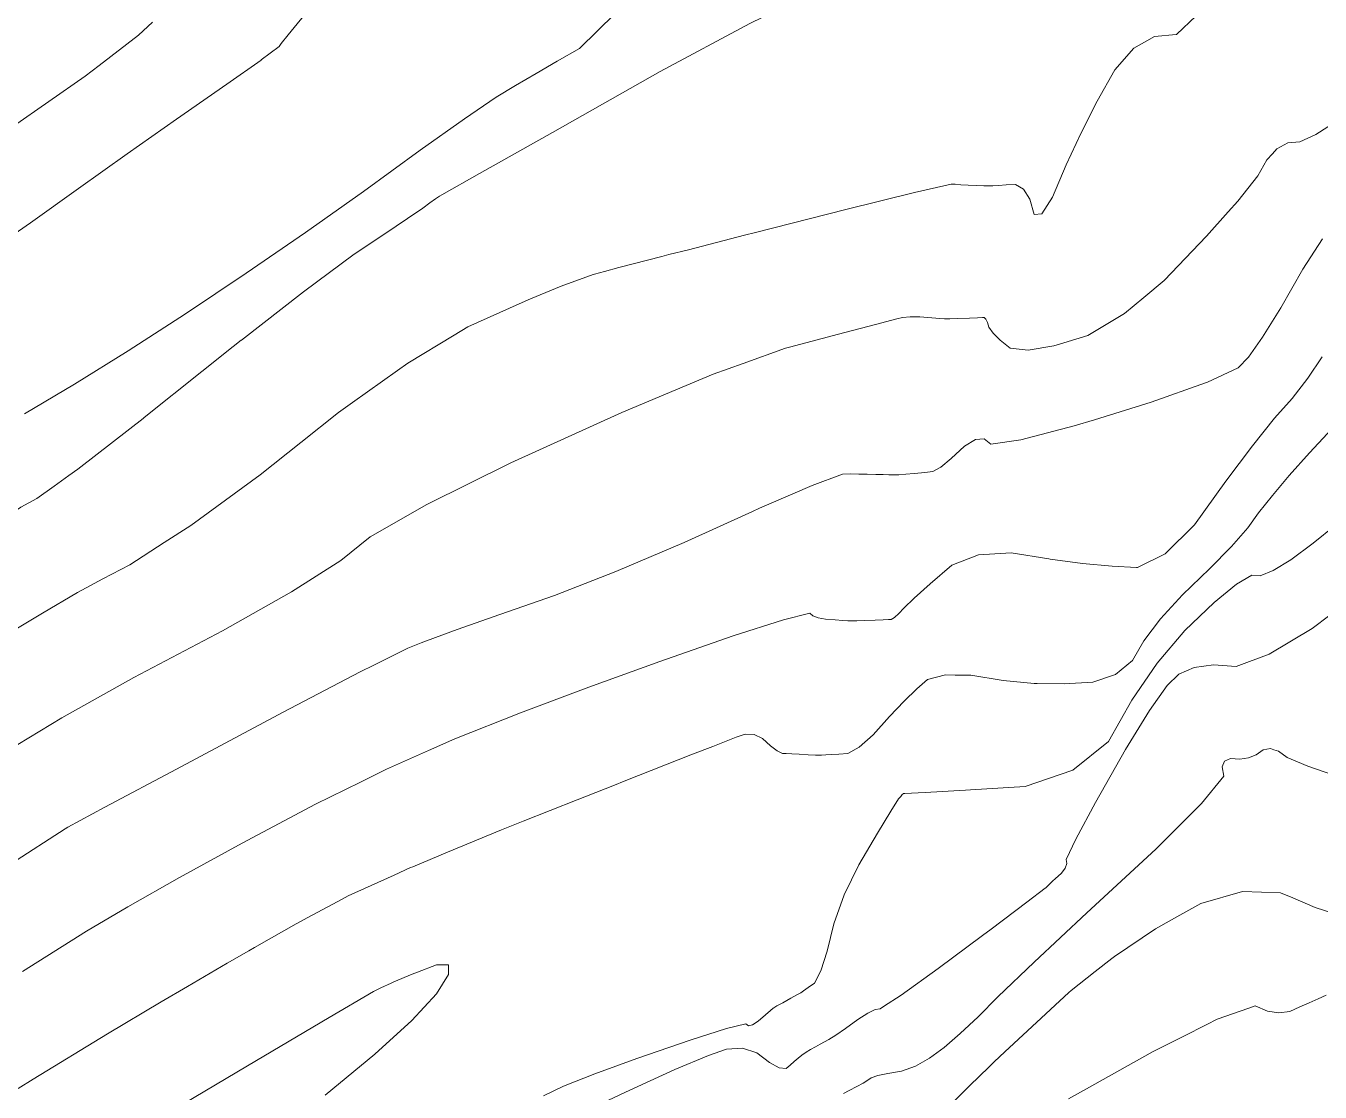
# Model space of a CAD drawing. Header units: inches. Extents: x 1337389 to 1347141, y 407035 to 414577.
# Drawn here: x 1338863.6 to 1339281.9, y 407414.5 to 407759.3 of the extents above; entities that cross this region are included whole.
import ezdxf

# ---------------------------------------------------------------- set-up
doc = ezdxf.new("R2010")
doc.units = ezdxf.units.IN
doc.header["$MEASUREMENT"] = 0
doc.layers.add('Topo', color=7, linetype='Continuous', lineweight=15, true_color=0x459900)

msp = doc.modelspace()

# ---------------------------------------------------------------- linework, layer by layer
at = {"layer": 'Topo'}
for p, q in [((1338933.2448, 407657.6579, 1045), (1338933.3481, 407657.738, 1045)), ((1338901.8491, 407632.684, 1045), (1338920.545, 407647.5851, 1045)), ((1338983.7221, 407647.904, 1050), (1338969.202, 407637.5549, 1050)), ((1338872.7209, 407610.473, 1045), (1338877.5371, 407613.972, 1045)), ((1338894.3571, 407583.5998, 1050), (1338888.4511, 407580.4821, 1050)), ((1339041.768, 407509.0791, 1070), (1339024.31, 407502.1692, 1070)), ((1338987.9781, 407487.1508, 1070), (1338982.6939, 407484.7561, 1070)), ((1339242.365, 407475.0421, 1090), (1339235.607, 407471.239, 1090)), ((1338935.6999, 407460.2702, 1070), (1338928.7009, 407456.199, 1070)), ((1339209.1899, 407453.5171, 1090), (1339201.4762, 407447.3769, 1090)), ((1339245.2821, 407436.426, 1095), (1339237.6021, 407432.584, 1095)), ((1339205.446, 407415.0979, 1095), (1339200.6138, 407412.3789, 1095))]:
    msp.add_line(p, q, dxfattribs=at)
for points, elevation in [([(1339248.8508, 407779.1471), (1339247.3611, 407773.9771), (1339241.773, 407762.5869), (1339235.423, 407756.5589), (1339235.3459, 407756.552)], 1050), ([(1338966.7359, 407775.999), (1338963.0221, 407772.9181), (1338957.8389, 407767.6611), (1338952.305, 407761.154), (1338948.407, 407756.496), (1338946.1449, 407753.6861), (1338945.52, 407752.724), (1338939.6811, 407748.3191), (1338939.6181, 407748.275)], 1035), ([(1338933.3481, 407657.738), (1338953.3881, 407673.331), (1338969.7091, 407685.477), (1338979.624, 407692.0851), (1338987.007, 407697.0549), (1338991.8601, 407700.3872), (1338994.1808, 407702.0811), (1338995.9938, 407703.3711), (1338997.2969, 407704.257), (1338998.091, 407704.7391), (1339010.2459, 407711.6192), (1339033.761, 407724.896), (1339068.6369, 407744.5719), (1339097.599, 407760.081), (1339117.7538, 407769.9999)], 1045), ([(1339054.019, 407763.294), (1339042.577, 407752.0329), (1339035.373, 407747.969), (1339028.483, 407743.9921), (1339021.906, 407740.1029), (1339015.643, 407736.3011), (1339005.3649, 407729.3131), (1338991.0702, 407719.1391), (1338972.76, 407705.7789), (1338954.0101, 407692.511), (1338934.82, 407679.336), (1338915.19, 407666.2521), (1338896.699, 407654.3072), (1338879.348, 407643.501), (1338863.1361, 407633.834)], 1040), ([(1338887.3102, 407746.514), (1338900.053, 407756.3431), (1338904.522, 407760.529)], 1030), ([(1339235.3459, 407756.552), (1339228.3111, 407755.8909), (1339221.681, 407752.081), (1339215.5341, 407745.1301), (1339209.87, 407735.036), (1339204.6249, 407724.7999), (1339199.7981, 407714.4221), (1339195.391, 407703.901), (1339191.9601, 407698.5411), (1339189.506, 407698.3398), (1339188.0289, 407703.2999), (1339186.0209, 407706.545), (1339183.485, 407708.0751), (1339180.4181, 407707.889), (1339177.9679, 407707.7509), (1339176.1321, 407707.6621), (1339174.9131, 407707.621), (1339173.1679, 407707.6391), (1339170.8979, 407707.7189), (1339168.103, 407707.8579), (1339165.788, 407707.9859), (1339163.955, 407708.102), (1339162.6031, 407708.2078), (1339150.803, 407705.496), (1339128.5572, 407699.9661), (1339099.3869, 407692.5169)], 1050), ([(1338845.592, 407717.1443), (1338859.2781, 407726.709), (1338882.7961, 407743.032), (1338887.3102, 407746.514)], 1030), ([(1338939.6181, 407748.275), (1338928.6259, 407740.4698), (1338912.3562, 407729.1771), (1338896.351, 407717.952), (1338880.6101, 407706.795), (1338865.1342, 407695.7042), (1338851.9949, 407686.59)], 1035), ([(1339266.482, 407718.0009), (1339267.8752, 407719.5341), (1339271.432, 407721.488), (1339275.3288, 407721.8539), (1339280.5461, 407724.174), (1339287.0851, 407728.449), (1339294.944, 407734.6791), (1339303.1402, 407738.8611), (1339311.6751, 407740.994), (1339320.5472, 407741.079), (1339327.3531, 407740.705), (1339332.0939, 407739.8721), (1339334.7679, 407738.5811), (1339338.259, 407737.7229), (1339342.5648, 407737.2962), (1339347.6879, 407737.3011), (1339352.3569, 407736.6909), (1339356.5709, 407735.467), (1339356.9649, 407735.2741)], 1055), ([(1339252.202, 407699.2038), (1339255.2882, 407702.6529), (1339261.7769, 407710.8622), (1339264.656, 407715.992), (1339266.482, 407718.0009)], 1055), ([(1339224.961, 407671.5431), (1339231.4801, 407676.9979), (1339245.1888, 407691.365), (1339252.202, 407699.2038)], 1055), ([(1339099.3869, 407692.5169), (1339095.864, 407691.6181), (1339077.728, 407686.9699)], 1050), ([(1339077.728, 407686.9699), (1339071.4409, 407685.3589), (1339069.1761, 407684.7738)], 1050), ([(1339282.6079, 407690.4789), (1339276.283, 407680.697), (1339269.155, 407668.211), (1339263.294, 407658.727), (1339258.7029, 407652.244), (1339255.38, 407648.7612), (1339245.4339, 407644.1401)], 1060), ([(1339069.1761, 407684.7738), (1339055.2871, 407681.1872), (1339050.5691, 407679.9409)], 1050), ([(1339046.991, 407678.9561), (1339036.639, 407675.211), (1339026.6671, 407671.0421)], 1050), ([(1339050.5691, 407679.9409), (1339047.4021, 407679.104), (1339046.991, 407678.9561)], 1050), ([(1339026.6671, 407671.0421), (1339022.998, 407669.5078), (1339006.4781, 407661.9939), (1339002.0539, 407659.3249)], 1050), ([(1339199.086, 407656.869), (1339206.8181, 407659.2541), (1339218.6891, 407666.2952), (1339224.961, 407671.5431)], 1055), ([(1339110.4409, 407655.4681), (1339126.2431, 407659.6429), (1339138.242, 407662.8071), (1339145.132, 407664.6171), (1339146.913, 407665.0719), (1339149.3781, 407665.2751), (1339152.5268, 407665.2281), (1339156.3599, 407664.929), (1339159.0139, 407664.7251), (1339160.4879, 407664.6149), (1339160.7822, 407664.6011), (1339162.2221, 407664.6331), (1339164.8101, 407664.712), (1339168.5439, 407664.839), (1339171.21, 407664.934), (1339172.8089, 407664.9979), (1339173.3408, 407665.0299), (1339173.8539, 407664.519), (1339174.3491, 407663.464), (1339174.8251, 407661.866), (1339176.21, 407659.9369), (1339178.505, 407657.6782), (1339181.7091, 407655.0879), (1339187.4962, 407654.4882), (1339195.8651, 407655.8758), (1339199.086, 407656.869)], 1055), ([(1338920.545, 407647.5851), (1338930.659, 407655.6461), (1338933.2448, 407657.6579)], 1045), ([(1339002.0539, 407659.3249), (1338987.038, 407650.2679), (1338983.7221, 407647.904)], 1050), ([(1339355.5211, 407659.603), (1339341.409, 407655.5889), (1339320.2131, 407648.4669), (1339304.5121, 407642.291), (1339294.3081, 407637.063), (1339289.6, 407632.7811), (1339284.299, 407627.5081), (1339278.4069, 407621.244), (1339271.922, 407613.9872), (1339266.4369, 407607.5322), (1339261.9531, 407601.877), (1339258.4699, 407597.0229), (1339253.2098, 407590.9799), (1339246.173, 407583.7461), (1339237.3599, 407575.323), (1339230.2762, 407567.57), (1339224.9201, 407560.486), (1339221.2931, 407554.0721), (1339215.7849, 407549.611), (1339208.3951, 407547.103), (1339199.123, 407546.5479), (1339190.3949, 407546.721)], 1070), ([(1339095.4749, 407650.182), (1339109.1349, 407655.1229), (1339110.4409, 407655.4681)], 1055), ([(1338730.8759, 407440.3319), (1338753.848, 407456.2781), (1338793.2309, 407481.914), (1338823.6229, 407501.883), (1338845.022, 407516.186), (1338857.4301, 407524.8221), (1338875.2571, 407535.6229), (1338898.5027, 407548.5892), (1338927.1691, 407563.7209), (1338949.464, 407576.3458), (1338965.387, 407586.465), (1338974.9389, 407594.078), (1338993.2549, 407604.588), (1339020.3359, 407617.995), (1339056.1811, 407634.2989), (1339085.781, 407646.6749), (1339095.4749, 407650.182)], 1055), ([(1339222.5521, 407584.2309), (1339222.8848, 407584.2151), (1339231.763, 407588.6588), (1339241.2722, 407597.9452), (1339251.411, 407612.073), (1339260.0463, 407623.59), (1339267.1771, 407632.4969), (1339272.8041, 407638.7941), (1339277.9421, 407645.4191), (1339282.5899, 407652.373)], 1065), ([(1339245.4339, 407644.1401), (1339244.8909, 407643.888), (1339227.2369, 407637.6251), (1339208.9422, 407631.9829)], 1060), ([(1338969.202, 407637.5549), (1338964.6761, 407634.3291), (1338952.468, 407624.5991)], 1050), ([(1338897.176, 407629.0551), (1338901.523, 407632.4239), (1338901.8491, 407632.684)], 1045), ([(1338877.5371, 407613.972), (1338880.372, 407616.031), (1338897.176, 407629.0551)], 1045), ([(1339208.9422, 407631.9829), (1339202.4169, 407629.9711), (1339185.161, 407625.4411), (1339175.4681, 407624.0368), (1339173.3399, 407625.757), (1339170.5009, 407625.5571), (1339166.952, 407623.4361), (1339162.6929, 407619.3941), (1339159.288, 407616.648), (1339156.7349, 407615.196), (1339155.0349, 407615.0379), (1339153.0089, 407614.8449), (1339150.658, 407614.615), (1339147.9809, 407614.3492), (1339145.7311, 407614.188), (1339143.9089, 407614.132), (1339142.5129, 407614.1809), (1339140.6459, 407614.239), (1339138.3089, 407614.3071), (1339135.5, 407614.385), (1339132.769, 407614.4279), (1339130.114, 407614.4359), (1339127.537, 407614.4089), (1339117.7249, 407610.709), (1339104.4739, 407604.979)], 1060), ([(1338952.468, 407624.5991), (1338939.3931, 407614.1781), (1338916.8969, 407597.7659), (1338908.3479, 407592.2701)], 1050), ([(1339168.906, 407512.3321), (1339186.579, 407513.3901), (1339201.9982, 407518.623), (1339213.4909, 407527.9309), (1339221.0591, 407541.3141), (1339229.27, 407553.2621), (1339238.1241, 407563.7739), (1339247.6219, 407572.8521), (1339254.859, 407578.838), (1339259.8359, 407581.7318), (1339262.5532, 407581.534), (1339266.752, 407583.1949), (1339272.4341, 407586.7148), (1339279.5982, 407592.094), (1339286.8219, 407597.9059), (1339294.1051, 407604.1511), (1339301.4491, 407610.829), (1339309.7149, 407616.413), (1339318.9051, 407620.9049), (1339329.0178, 407624.3027), (1339333.18, 407624.402)], 1075), ([(1338852.363, 407597.3479), (1338862.029, 407603.7341), (1338867.2079, 407606.467), (1338872.7209, 407610.473)], 1045), ([(1339104.4739, 407604.979), (1339100.6778, 407603.337), (1339098.429, 407602.3138)], 1060), ([(1339098.429, 407602.3138), (1339076.395, 407592.2929), (1339054.3151, 407582.8859), (1339034.4369, 407575.1161), (1339016.7611, 407568.9831), (1339002.9801, 407564.104), (1338993.0939, 407560.479), (1338991.3969, 407559.807)], 1060), ([(1338908.3479, 407592.2701), (1338897.1881, 407585.0939), (1338894.3571, 407583.5998)], 1050), ([(1338993.781, 407525.0021), (1339002.2069, 407528.7529), (1339023.4509, 407537.162), (1339045.5381, 407545.5182), (1339068.4701, 407553.8199), (1339092.2449, 407562.0691), (1339108.4204, 407567.2741), (1339116.9951, 407569.4339), (1339117.969, 407568.5509), (1339119.658, 407567.892), (1339122.0622, 407567.4571), (1339125.1799, 407567.2468), (1339127.5951, 407567.09), (1339129.308, 407566.9849), (1339130.319, 407566.9331), (1339132.1201, 407566.948), (1339134.7122, 407567.03), (1339138.0941, 407567.178), (1339140.6403, 407567.2939), (1339142.35, 407567.3771), (1339143.2241, 407567.4288), (1339144.344, 407568.0651), (1339145.712, 407569.2859), (1339147.3271, 407571.091), (1339150.72, 407574.296), (1339155.8889, 407578.8989), (1339162.8359, 407584.903), (1339171.5341, 407588.2499), (1339181.9841, 407588.94), (1339194.187, 407586.9739), (1339194.6309, 407586.9152)], 1065), ([(1339194.6309, 407586.9152), (1339205.0709, 407585.5308), (1339214.6371, 407584.6111), (1339222.5521, 407584.2309)], 1065), ([(1339312.3011, 407587.0028), (1339308.5691, 407585.367), (1339296.4009, 407577.3589), (1339279.2881, 407564.5099), (1339265.4139, 407556.1228), (1339254.7789, 407552.198), (1339247.3831, 407552.7371), (1339241.1989, 407551.8979), (1339236.227, 407549.681), (1339232.466, 407546.0869), (1339226.7241, 407537.97), (1339219.0011, 407525.331), (1339209.2959, 407508.1689), (1339202.896, 407496.3028), (1339199.7991, 407489.7328), (1339200.008, 407488.459), (1339199.4921, 407487.005), (1339198.2521, 407485.372), (1339196.288, 407483.561), (1339195.5349, 407482.857)], 1080), ([(1338888.4511, 407580.4821), (1338880.2659, 407576.161), (1338868.977, 407569.383)], 1050), ([(1338868.977, 407569.383), (1338860.4271, 407564.2499)], 1050), ([(1338991.3969, 407559.807), (1338987.1031, 407558.1069), (1338976.056, 407552.605)], 1060), ([(1338976.056, 407552.605), (1338971.6491, 407550.4101), (1338946.7321, 407537.3859), (1338912.3521, 407519.036), (1338889.163, 407506.6429), (1338877.1633, 407500.2061), (1338876.3531, 407499.725), (1338858.999, 407488.457)], 1060), ([(1339163.9151, 407549.4259), (1339160.84, 407549.468), (1339155.021, 407548.008), (1339151.5139, 407544.977), (1339147.4089, 407540.982), (1339142.7069, 407536.022), (1339137.4081, 407530.0989), (1339132.9201, 407526.0941), (1339129.242, 407524.007), (1339126.3749, 407523.8381), (1339123.998, 407523.7059), (1339122.111, 407523.6092), (1339120.714, 407523.5469), (1339118.8099, 407523.5558), (1339116.4009, 407523.6359), (1339113.4852, 407523.785), (1339111.134, 407523.912), (1339109.3481, 407524.0169), (1339108.1268, 407524.0991), (1339106.4379, 407524.9469), (1339104.2811, 407526.5609), (1339101.655, 407528.94), (1339098.9361, 407530.1901), (1339096.1219, 407530.3099), (1339093.213, 407529.301), (1339085.6, 407526.3392)], 1070), ([(1339190.3949, 407546.721), (1339189.4621, 407546.739), (1339179.411, 407547.675), (1339168.9699, 407549.357), (1339163.9151, 407549.4259)], 1070), ([(1338971.784, 407514.8248), (1338980.146, 407518.931), (1338993.781, 407525.0021)], 1065), ([(1339085.6, 407526.3392), (1339079.1081, 407523.813), (1339056.98, 407515.0951)], 1070), ([(1339127.804, 407414.0678), (1339129.6441, 407415.0259), (1339132.1749, 407416.3369), (1339134.207, 407417.462), (1339135.738, 407418.4021), (1339136.7681, 407419.1561), (1339138.9262, 407419.8972), (1339142.21, 407420.6239), (1339146.6199, 407421.3372), (1339151.112, 407422.9692), (1339155.6842, 407425.5188), (1339160.336, 407428.9879), (1339165.5591, 407433.4569), (1339171.3531, 407438.9251), (1339177.7172, 407445.3929), (1339189.419, 407456.5871), (1339206.4589, 407472.5069), (1339228.836, 407493.1531), (1339243.594, 407507.9019), (1339250.731, 407516.7529), (1339250.2478, 407519.7079), (1339250.9609, 407521.6022), (1339252.87, 407522.4359), (1339255.974, 407522.21), (1339258.7678, 407522.603), (1339261.2511, 407523.615), (1339263.4241, 407525.246), (1339265.8099, 407525.6431), (1339266.9079, 407525.2879)], 1085), ([(1339266.9079, 407525.2879), (1339268.4081, 407524.8039), (1339271.22, 407522.731), (1339277.9231, 407519.9099), (1339288.5168, 407516.339), (1339298.6501, 407513.3169)], 1085), ([(1338862.5039, 407453.6039), (1338883.1759, 407466.5522), (1338896.5261, 407474.4771), (1338913.3239, 407483.975), (1338933.5711, 407495.048), (1338957.267, 407507.6958), (1338971.784, 407514.8248)], 1065), ([(1339030.857, 407413.3599), (1339037.3829, 407416.4329), (1339047.468, 407420.4539), (1339061.1139, 407425.4229), (1339078.32, 407431.3391), (1339090.0528, 407435.0779), (1339096.3132, 407436.64), (1339097.101, 407436.0251), (1339098.412, 407436.296), (1339100.2491, 407437.4521), (1339102.61, 407439.4927), (1339104.245, 407440.906), (1339105.1562, 407441.688), (1339105.343, 407441.8419), (1339106.359, 407442.4352), (1339108.2064, 407443.4681), (1339110.8841, 407444.9411), (1339112.7601, 407445.97), (1339113.8352, 407446.5549), (1339114.1079, 407446.6959), (1339114.9699, 407447.2883), (1339116.4191, 407448.3289), (1339118.4571, 407449.8189), (1339120.515, 407453.7649), (1339122.594, 407460.166), (1339124.694, 407469.0222), (1339128.1007, 407478.3309), (1339132.8169, 407488.0941), (1339138.8401, 407498.3108), (1339143.1001, 407505.396), (1339145.598, 407509.3498), (1339146.334, 407510.173), (1339146.8469, 407510.741), (1339147.1391, 407511.0541), (1339147.2069, 407511.1141), (1339147.3212, 407511.143), (1339147.481, 407511.1398), (1339147.686, 407511.1071), (1339152.023, 407511.3469)], 1075), ([(1339056.98, 407515.0951), (1339053.808, 407513.845), (1339041.768, 407509.0791)], 1070), ([(1339152.023, 407511.3469), (1339154.27, 407511.4709), (1339167.2351, 407512.232), (1339168.906, 407512.3321)], 1075), ([(1339024.31, 407502.1692), (1339017.311, 407499.3979), (1338999.936, 407492.1568)], 1070), ([(1338999.936, 407492.1568), (1338988.6431, 407487.4519), (1338987.9781, 407487.1508)], 1070), ([(1338982.6939, 407484.7561), (1338967.8019, 407478.0061), (1338965.8571, 407476.9679)], 1070), ([(1339195.5349, 407482.857), (1339194.7929, 407482.164), (1339193.766, 407481.1809), (1339193.2081, 407480.6139), (1339193.0129, 407480.4639)], 1080), ([(1339193.0129, 407480.4639), (1339187.1271, 407475.9791), (1339175.5241, 407467.2781), (1339172.7781, 407465.2309)], 1080), ([(1339273.02, 407477.3441), (1339269.0559, 407479.027), (1339256.7481, 407479.4571), (1339243.306, 407475.5711), (1339242.365, 407475.0421)], 1090), ([(1338965.8571, 407476.9679), (1338954.7899, 407471.06), (1338950.9839, 407468.915)], 1070), ([(1339288.68, 407471.5772), (1339280.23, 407474.283), (1339273.02, 407477.3441)], 1090), ([(1339235.607, 407471.239), (1339228.7308, 407467.3711), (1339215.4439, 407458.387)], 1090), ([(1338950.9839, 407468.915), (1338937.4851, 407461.3079), (1338935.6999, 407460.2702)], 1070), ([(1339172.7781, 407465.2309), (1339158.398, 407454.5102), (1339146.4468, 407445.9111), (1339140.7839, 407442.2101)], 1080), ([(1339215.4439, 407458.387), (1339214.5339, 407457.7711), (1339209.1899, 407453.5171)], 1090), ([(1338928.7009, 407456.199), (1338915.8879, 407448.747), (1338907.3779, 407443.6948)], 1070), ([(1338990.218, 407453.3399), (1338996.279, 407455.7389), (1339000.189, 407455.7142), (1339000.204, 407452.575), (1338996.3231, 407446.3219), (1338988.3862, 407437.7338), (1338976.3919, 407426.811), (1338960.342, 407413.5539)], 1075), ([(1338981.7219, 407449.8288), (1338982.4919, 407450.174), (1338988.4732, 407452.649), (1338990.218, 407453.3399)], 1075), ([(1338877.011, 407388.3763), (1338896.823, 407400.2069), (1338935.251, 407423.018), (1338961.646, 407438.6399), (1338976.008, 407447.0721), (1338978.337, 407448.3147), (1338981.7219, 407449.8288)], 1075), ([(1339201.4762, 407447.3769), (1339200.7161, 407446.7721), (1339187.2771, 407434.3719), (1339180.0021, 407427.5499)], 1090), ([(1339283.8201, 407445.9111), (1339281.2, 407444.747), (1339278.365, 407443.474), (1339275.313, 407442.091), (1339272.0462, 407440.6001), (1339268.5599, 407440.1611), (1339264.855, 407440.7749), (1339260.9311, 407442.441), (1339258.878, 407441.716)], 1095), ([(1338907.3779, 407443.6948), (1338889.9999, 407433.38), (1338866.009, 407418.751), (1338861.1221, 407415.6789)], 1070), ([(1339140.7839, 407442.2101), (1339139.6713, 407441.482), (1339138.068, 407441.2229), (1339135.675, 407440.0809), (1339132.4921, 407438.057), (1339128.5179, 407435.1502), (1339125.4011, 407432.9701), (1339123.142, 407431.5169), (1339121.739, 407430.7898), (1339120.2819, 407430.0193), (1339118.7699, 407429.2019), (1339117.203, 407428.3411), (1339115.7561, 407427.434), (1339114.4279, 407426.483), (1339113.2191, 407425.4869), (1339111.9611, 407424.4319), (1339110.6541, 407423.3181), (1339109.298, 407422.145), (1339107.047, 407422.4148), (1339103.9, 407424.1281), (1339099.8589, 407427.2841), (1339095.2271, 407428.7219), (1339090.0061, 407428.442), (1339084.1951, 407426.444), (1339073.3199, 407421.815), (1339057.3819, 407414.555), (1339036.381, 407404.6642)], 1080), ([(1339258.878, 407441.716), (1339248.6082, 407438.09), (1339245.2821, 407436.426)], 1095), ([(1339237.6021, 407432.584), (1339227.885, 407427.722), (1339205.446, 407415.0979)], 1095), ([(1339180.0021, 407427.5499), (1339176.594, 407424.3551), (1339174.812, 407422.6381)], 1090), ([(1339174.812, 407422.6381), (1339168.6679, 407416.7189), (1339163.4991, 407411.465)], 1090)]:
    msp.add_lwpolyline(points, dxfattribs=dict(at, elevation=elevation))

doc.saveas('drawing.dxf')
